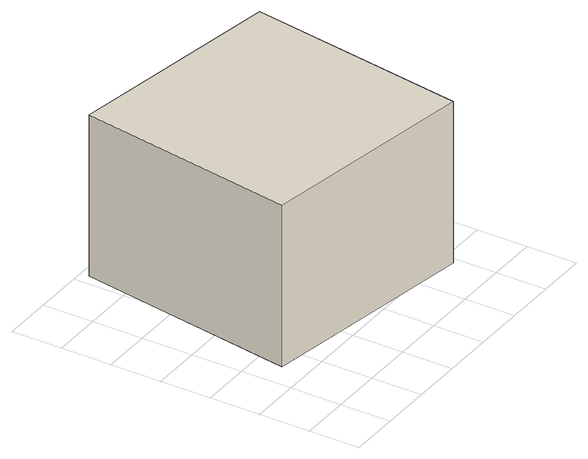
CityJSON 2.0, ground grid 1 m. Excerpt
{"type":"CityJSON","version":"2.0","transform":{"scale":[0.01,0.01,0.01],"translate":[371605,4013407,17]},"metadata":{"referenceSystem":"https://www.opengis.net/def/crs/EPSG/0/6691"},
"CityObjects":{
"building1":{"type":"Building","attributes":{"枝番":1,"利根川水系渡良瀬川洪水浸水想定区域（計画規模）.規模":"L1","利根川水系渡良瀬川洪水浸水想定区域（計画規模）.浸水ランク":"1","利根川水系渡良瀬川洪水浸水想定区域（計画規模）.浸水深":0.28,"利根川水系渡良瀬川洪水浸水想定区域（計画規模）.継続時間":4.7,"利根川水系渡良瀬川洪水浸水想定区域（想定最大規模）.規模":"L2","利根川水系渡良瀬川洪水浸水想定区域（想定最大規模）.浸水ランク":"2","利根川水系渡良瀬川洪水浸水想定区域（想定最大規模）.浸水深":1.1,"利根川水系渡良瀬川洪水浸水想定区域（想定最大規模）.継続時間":23.7,"利根川水系矢場川洪水浸水想定区域（想定最大規模）.規模":"L2","利根川水系多々良川洪水浸水想定区域（想定最大規模）.規模":"L2","利根川水系利根川洪水浸水想定区域（計画規模）.規模":"L1","利根川水系利根川洪水浸水想定区域（計画規模）.浸水ランク":"2","利根川水系利根川洪水浸水想定区域（計画規模）.浸水深":1.3,"利根川水系利根川洪水浸水想定区域（想定最大規模）.規模":"L2","利根川水系利根川洪水浸水想定区域（想定最大規模）.浸水ランク":"3","利根川水系利根川洪水浸水想定区域（想定最大規模）.浸水深":3.53,"usage":"411","measuredHeight":3.5,"BuildingDetails.prefecture":"10","BuildingDetails.city":"10207","BuildingDetails.surveyYear":2016},"geometry":[{"type":"Solid","lod":"1","boundaries":[[[[0,1,2,3]],[[2,4,5,3]],[[1,6,4,2]],[[0,7,6,1]],[[3,5,7,0]],[[4,6,7,5]]]]}]}
},
"vertices":[
[51,150,64],[122,584,64],[558,513,64],[489,79,64],[558,513,390],[489,79,390],[122,584,390],[51,150,390]
]}
